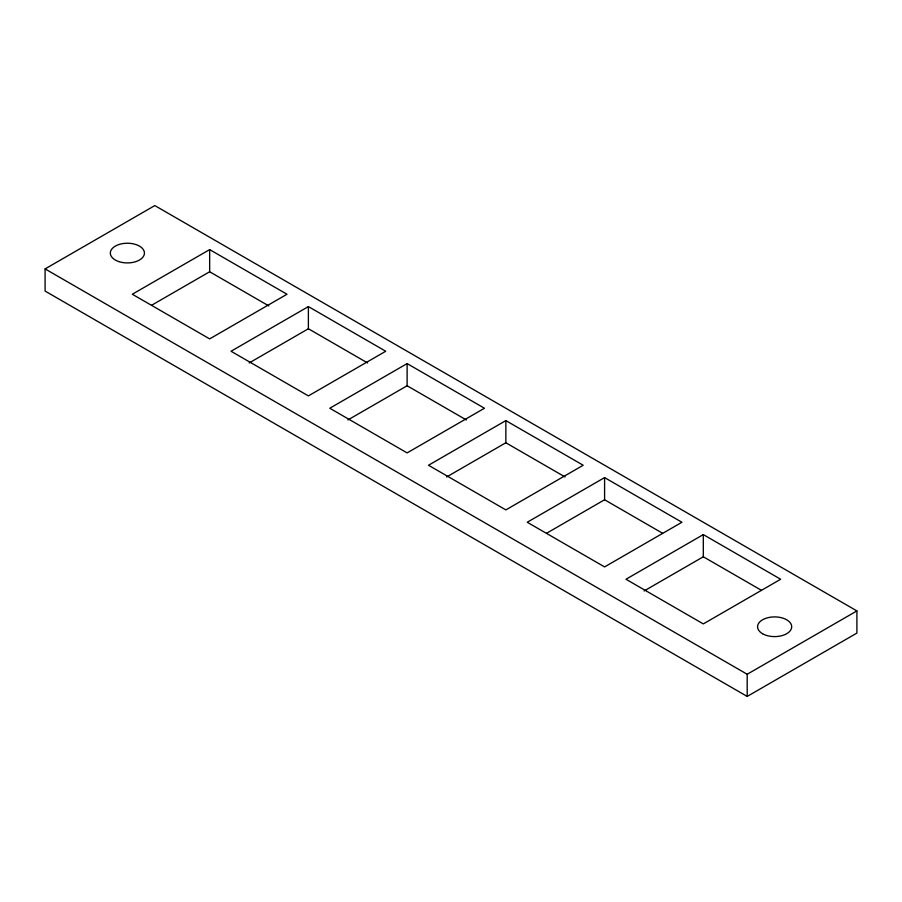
<?xml version="1.0" encoding="UTF-8"?>
<svg xmlns="http://www.w3.org/2000/svg" width="902" height="902" viewBox="0 0 902 902"><rect width="100%" height="100%" fill="white"/><g stroke="black" fill="none" stroke-linecap="round" stroke-linejoin="round"><path stroke-width="1.35" d="M45.1 268.909L154.806 205.577L856.9 610.925L856.9 633.091L747.194 696.423L45.1 291.075L45.1 268.909L747.194 674.256L856.9 610.925M209.659 249.595L132.312 294.244L209.659 338.893L286.994 294.244L209.659 249.595L209.659 271.761L268.864 305.947M151.649 305.248L209.659 271.761M308.383 306.59L231.047 351.25L308.383 395.899L385.729 351.25L308.383 306.59L308.383 328.756L367.599 362.954M249.177 362.954L308.383 328.756M407.118 363.596L329.782 408.245L407.118 452.905L484.464 408.245L407.118 363.596L407.118 385.763L347.901 419.949M505.853 420.603L428.506 465.252L505.853 509.901L583.188 465.252L505.853 420.603L505.853 442.769L446.637 476.955M604.588 477.598L527.242 522.258L604.588 566.907L681.923 522.258L604.588 477.598L604.588 499.764L546.578 533.262M703.312 534.604L625.977 579.253L703.312 623.913L780.658 579.253L703.312 534.604L703.312 556.771L644.107 590.957M407.118 385.763L466.334 419.949M505.853 442.769L565.069 476.955M604.588 499.764L662.587 533.262M703.312 556.771L761.322 590.258M747.194 674.256L747.194 696.423M762.551 633.723A17.07 9.854 0 0 0 791.11 629.303A17.07 9.854 0 0 0 770.207 617.239A17.07 9.854 0 0 0 762.551 633.723M118.85 261.603A17.07 9.854 0 0 0 144.444 253.079A17.07 9.854 0 0 0 118.85 244.543A17.07 9.854 0 0 0 118.85 261.603"/></g></svg>
